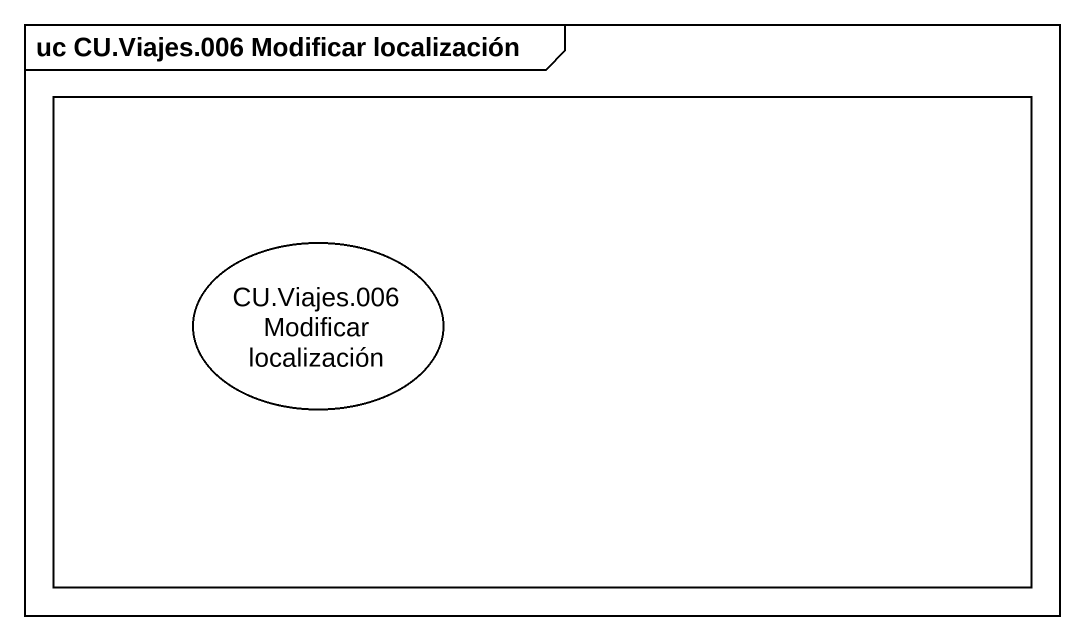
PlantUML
@startuml
mainframe uc CU.Viajes.006 Modificar localización
rectangle " " as rectangle1 {
  usecase "CU.Viajes.006 Modificar localización" as CU_Viajes_006_Modificar
}
@enduml
